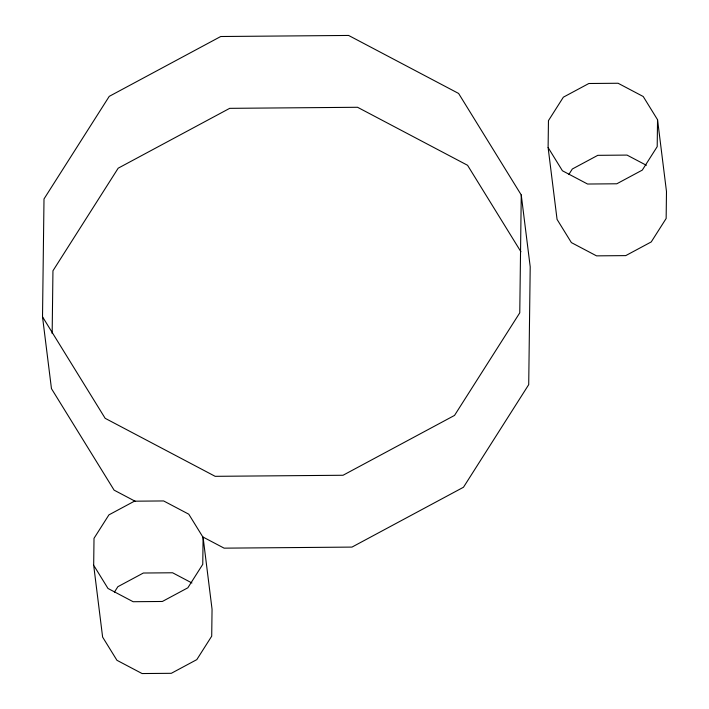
<?xml version="1.0" encoding="UTF-8"?>
<svg xmlns="http://www.w3.org/2000/svg" width="709" height="709" viewBox="0 0 709 709"><rect width="100%" height="100%" fill="white"/><g stroke="black" fill="none" stroke-linecap="round" stroke-linejoin="round"><path stroke-width="1.06" d="M135.525 501.449L114.105 490.149L51.456 388.629L42.513 316.799L44.002 198.945L109.239 96.362L220.729 36.514L348.615 35.45L458.608 93.455L521.257 194.975L530.208 266.806L528.71 384.659L463.482 487.243L351.983 547.091L224.106 548.154L202.685 536.864M52.156 333.558L52.953 270.785L118.181 168.193L229.681 108.344L357.558 107.281L467.559 165.286L520.92 251.766M93.677 565.259L94.013 538.317L108.929 514.867L134.409 501.192L163.637 500.944L188.78 514.202L203.102 537.413L212.053 609.244L211.707 636.177L196.801 659.627L171.312 673.311L142.084 673.55L116.941 660.292L102.619 637.09L93.677 565.259L107.99 588.461L133.132 601.719L162.37 601.471L187.85 587.796L202.756 564.346L203.102 537.413M521.257 194.975L519.768 312.829L454.531 415.412L343.041 475.26L215.155 476.324L105.162 418.319L42.513 316.799M548.11 147.561L548.456 120.627L563.363 97.177L588.851 83.502L618.08 83.254L643.223 96.513L657.544 119.724L666.487 191.554L666.15 218.487L651.234 241.937L625.755 255.612L596.526 255.86L571.383 242.602L557.061 219.4L548.11 147.561L562.432 170.772L587.575 184.03L616.803 183.782L642.292 170.107L657.199 146.657L657.544 119.724M114.433 592.112L117.871 586.697L143.36 573.023L172.588 572.775L191.926 582.975M568.875 174.423L572.314 169.008L597.793 155.333L627.031 155.085L646.369 165.286"/></g></svg>
